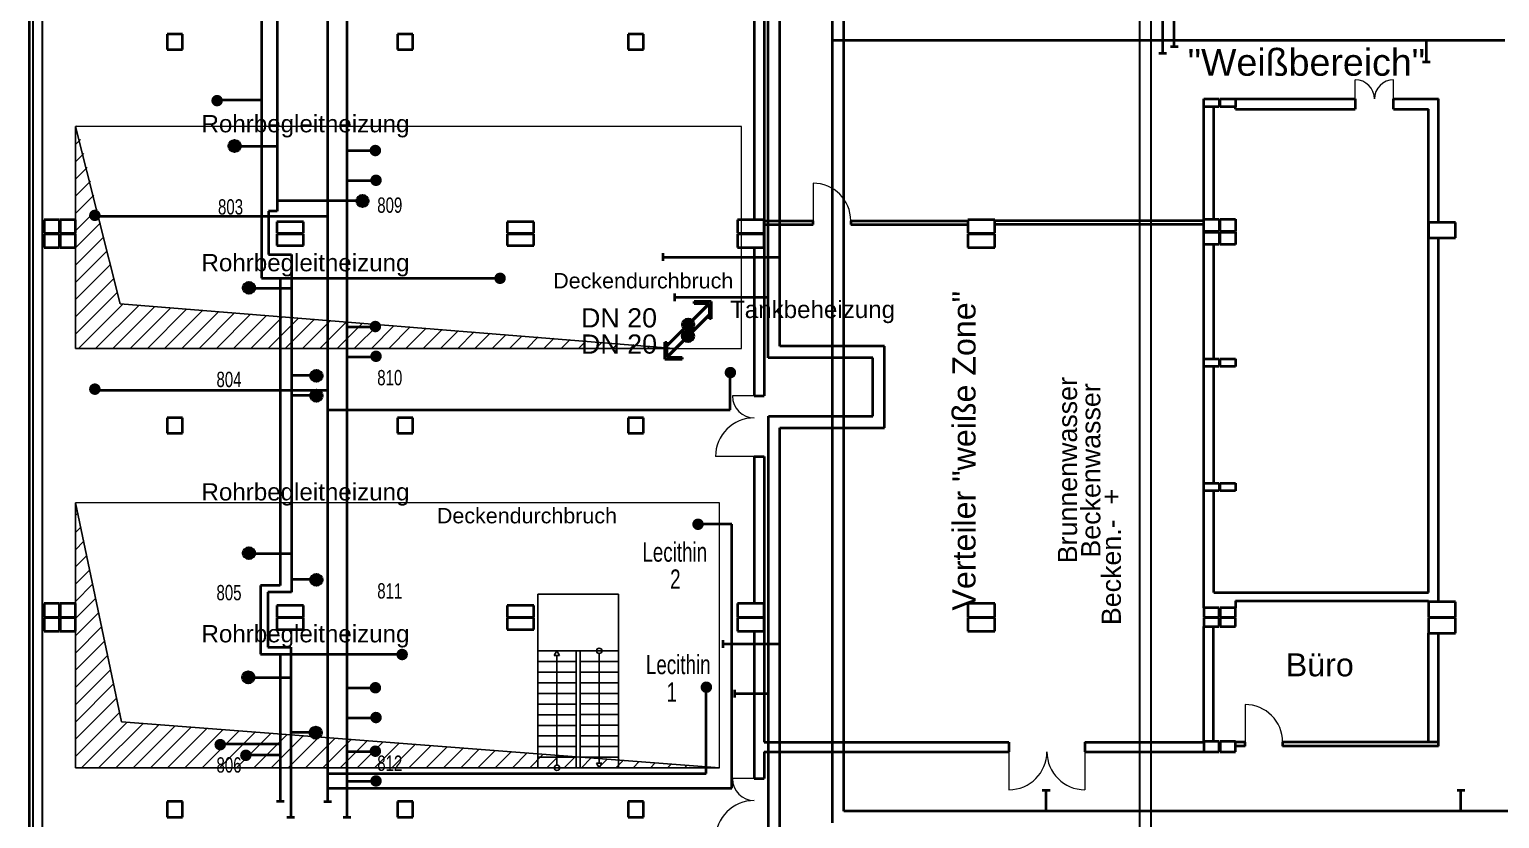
# Model space of a CAD drawing. Header units: millimetres. Extents: x 10546 to 220412, y -33380 to 110888.
# Drawn here: x 158222 to 196512, y 34535 to 55099 of the extents above; entities that cross this region are included whole.
import ezdxf

# ---------------------------------------------------------------- set-up
doc = ezdxf.new("R2010")
doc.units = ezdxf.units.MM
for name, color, linetype, lineweight in [('A03_Türen', 253, 'Continuous', 20), ('A04_Treppen', 3, 'Continuous', 25), ('A0_Grundriß', 7, 'Continuous', 40), ('Heiz Wasser +35 Prozess R', 30, 'Continuous', 40), ('Heiz Wasser +45 Prozess V', 1, 'Continuous', 40), ('Heiz Wasser +50 -Heizkörper Rücklauff', 241, 'Continuous', 30), ('Heiz Wasser +60 -Heizkörper Vorlauf', 6, 'Continuous', 30)]:
    doc.layers.add(name, color=color, linetype=linetype, lineweight=lineweight)
doc.layers.add('A06_Text', color=7, linetype='Continuous')
doc.layers.add('A06_Text  -Belegung', color=253, linetype='Continuous')
doc.styles.get("Standard").update_dxf_attribs({"font": 'arial.ttf'})

msp = doc.modelspace()

# ---------------------------------------------------------------- hatches: boundary and pattern name
at = {"layer": 'Heiz Wasser +35 Prozess R'}
h = msp.add_hatch(color=256, dxfattribs=at)
h.dxf.hatch_style = 1
h.paths.add_polyline_path([(163417, 52061, 0.198912), (163461, 51955), (163673, 52167, 0.668179)])
h.paths.add_polyline_path([(163461, 51955, 0.668179), (163717, 52061, 0.198912), (163673, 52167)])
h = msp.add_hatch(color=256, dxfattribs=at)
h.dxf.hatch_style = 1
h.paths.add_polyline_path([(166749, 50629, 0.198912), (166793, 50523), (167005, 50735, 0.668179)])
h.paths.add_polyline_path([(166793, 50523, 0.668179), (167049, 50629, 0.198912), (167005, 50735)])
h = msp.add_hatch(color=256, dxfattribs=at)
h.dxf.hatch_style = 1
h.paths.add_polyline_path([(159776, 50253, 0.198912), (159820, 50147), (160032, 50359, 0.668179)])
h.paths.add_polyline_path([(159820, 50147, 0.668179), (160076, 50253, 0.198912), (160032, 50359)])
h = msp.add_hatch(color=256, dxfattribs=at)
h.dxf.hatch_style = 1
h.paths.add_polyline_path([(163790, 48363, 0.198912), (163834, 48257), (164046, 48470, 0.668179)])
h.paths.add_polyline_path([(163834, 48257, 0.668179), (164090, 48363, 0.198912), (164046, 48470)])
h = msp.add_hatch(color=256, dxfattribs=at)
h.dxf.hatch_style = 1
h.paths.add_polyline_path([(175279, 47298, -0.023583), (175269, 47308), (174774, 46813), (174784, 46803)])
h.paths.add_polyline_path([(175931, 47960), (175931, 47560), (175981, 47560), (175981, 48010), (175531, 48010), (175531, 47960)])
h.paths.add_polyline_path([(175921, 47960), (175481, 47520, -0.023583), (175491, 47510), (175931, 47950), (175931, 47960)])
h = msp.add_hatch(color=256, dxfattribs=at)
h.dxf.hatch_style = 1
h.paths.add_polyline_path([(175530, 47409, 0.198912), (175486, 47515), (175274, 47303, 0.668179)])
h.paths.add_polyline_path([(175486, 47515, 0.668179), (175230, 47409, 0.198912), (175274, 47303)])
h = msp.add_hatch(color=256, dxfattribs=at)
h.dxf.hatch_style = 1
h.paths.add_polyline_path([(165546, 46074, 0.198912), (165590, 45968), (165802, 46180, 0.668179)])
h.paths.add_polyline_path([(165590, 45968, 0.668179), (165846, 46074, 0.198912), (165802, 46180)])
h = msp.add_hatch(color=256, dxfattribs=at)
h.dxf.hatch_style = 1
h.paths.add_polyline_path([(176329, 46157, 0.198912), (176373, 46051), (176585, 46263, 0.668179)])
h.paths.add_polyline_path([(176373, 46051, 0.668179), (176629, 46157, 0.198912), (176585, 46263)])
h = msp.add_hatch(color=256, dxfattribs=at)
h.dxf.hatch_style = 1
h.paths.add_polyline_path([(159776, 45725, 0.198912), (159820, 45619), (160032, 45831, 0.668179)])
h.paths.add_polyline_path([(159820, 45619, 0.668179), (160076, 45725, 0.198912), (160032, 45831)])
h = msp.add_hatch(color=256, dxfattribs=at)
h.dxf.hatch_style = 1
h.paths.add_polyline_path([(165546, 45554, 0.198912), (165590, 45448), (165802, 45660, 0.668179)])
h.paths.add_polyline_path([(165590, 45448, 0.668179), (165846, 45554, 0.198912), (165802, 45660)])
h = msp.add_hatch(color=256, dxfattribs=at)
h.dxf.hatch_style = 1
h.paths.add_polyline_path([(175486, 42205, 0.198912), (175530, 42099), (175742, 42311, 0.668179)])
h.paths.add_polyline_path([(175530, 42099, 0.668179), (175786, 42205, 0.198912), (175742, 42311)])
h = msp.add_hatch(color=256, dxfattribs=at)
h.dxf.hatch_style = 1
h.paths.add_polyline_path([(163790, 41452, 0.198912), (163834, 41346), (164046, 41558, 0.668179)])
h.paths.add_polyline_path([(163834, 41346, 0.668179), (164090, 41452, 0.198912), (164046, 41558)])
h = msp.add_hatch(color=256, dxfattribs=at)
h.dxf.hatch_style = 1
h.paths.add_polyline_path([(165546, 40756, 0.198912), (165590, 40650), (165802, 40862, 0.668179)])
h.paths.add_polyline_path([(165590, 40650, 0.668179), (165846, 40756, 0.198912), (165802, 40862)])
h = msp.add_hatch(color=256, dxfattribs=at)
h.dxf.hatch_style = 1
h.paths.add_polyline_path([(163773, 38215, 0.198912), (163817, 38108), (164029, 38321, 0.668179)])
h.paths.add_polyline_path([(163817, 38108, 0.668179), (164073, 38215, 0.198912), (164029, 38321)])
h = msp.add_hatch(color=256, dxfattribs=at)
h.dxf.hatch_style = 1
h.paths.add_polyline_path([(175703, 37959, 0.198912), (175747, 37853), (175959, 38065, 0.668179)])
h.paths.add_polyline_path([(175747, 37853, 0.668179), (176003, 37959, 0.198912), (175959, 38065)])
h = msp.add_hatch(color=256, dxfattribs=at)
h.dxf.hatch_style = 1
h.paths.add_polyline_path([(165529, 36773, 0.198912), (165573, 36667), (165785, 36879, 0.668179)])
h.paths.add_polyline_path([(165573, 36667, 0.668179), (165829, 36773, 0.198912), (165785, 36879)])
at = {"layer": 'Heiz Wasser +45 Prozess V'}
h = msp.add_hatch(color=256, dxfattribs=at)
h.dxf.hatch_style = 1
h.paths.add_polyline_path([(162961, 53243, 0.198912), (163005, 53137), (163217, 53349, 0.668179)])
h.paths.add_polyline_path([(163005, 53137, 0.668179), (163261, 53243, 0.198912), (163217, 53349)])
h = msp.add_hatch(color=256, dxfattribs=at)
h.dxf.hatch_style = 1
h.paths.add_polyline_path([(167082, 51943, 0.198912), (167126, 51837), (167338, 52049, 0.668179)])
h.paths.add_polyline_path([(167126, 51837, 0.668179), (167382, 51943, 0.198912), (167338, 52049)])
h = msp.add_hatch(color=256, dxfattribs=at)
h.dxf.hatch_style = 1
h.paths.add_polyline_path([(167099, 51167, 0.198912), (167143, 51061), (167355, 51273, 0.668179)])
h.paths.add_polyline_path([(167143, 51061, 0.668179), (167399, 51167, 0.198912), (167355, 51273)])
h = msp.add_hatch(color=256, dxfattribs=at)
h.dxf.hatch_style = 1
h.paths.add_polyline_path([(170330, 48613, 0.198912), (170374, 48507), (170586, 48719, 0.668179)])
h.paths.add_polyline_path([(170374, 48507, 0.668179), (170630, 48613, 0.198912), (170586, 48719)])
h = msp.add_hatch(color=256, dxfattribs=at)
h.dxf.hatch_style = 1
h.paths.add_polyline_path([(167082, 47357, 0.198912), (167126, 47251), (167338, 47463, 0.668179)])
h.paths.add_polyline_path([(167126, 47251, 0.668179), (167382, 47357, 0.198912), (167338, 47463)])
h = msp.add_hatch(color=256, dxfattribs=at)
h.dxf.hatch_style = 1
h.paths.add_polyline_path([(175476, 47215, -0.023583), (175486, 47205), (175981, 47700), (175971, 47710)])
h.paths.add_polyline_path([(174824, 46553), (174824, 46953), (174774, 46953), (174774, 46503), (175224, 46503), (175224, 46553)])
h.paths.add_polyline_path([(174834, 46553), (175274, 46993, -0.023583), (175264, 47003), (174824, 46563), (174824, 46553)])
h = msp.add_hatch(color=256, dxfattribs=at)
h.dxf.hatch_style = 1
h.paths.add_polyline_path([(175225, 47104, 0.198912), (175269, 46998), (175481, 47210, 0.668179)])
h.paths.add_polyline_path([(175269, 46998, 0.668179), (175525, 47104, 0.198912), (175481, 47210)])
h = msp.add_hatch(color=256, dxfattribs=at)
h.dxf.hatch_style = 1
h.paths.add_polyline_path([(167099, 46581, 0.198912), (167143, 46475), (167355, 46687, 0.668179)])
h.paths.add_polyline_path([(167143, 46475, 0.668179), (167399, 46581, 0.198912), (167355, 46687)])
h = msp.add_hatch(color=256, dxfattribs=at)
h.dxf.hatch_style = 1
h.paths.add_polyline_path([(167780, 38811, 0.198912), (167824, 38705), (168036, 38917, 0.668179)])
h.paths.add_polyline_path([(167824, 38705, 0.668179), (168080, 38811, 0.198912), (168036, 38917)])
h = msp.add_hatch(color=256, dxfattribs=at)
h.dxf.hatch_style = 1
h.paths.add_polyline_path([(167082, 37945, 0.198912), (167126, 37839), (167338, 38051, 0.668179)])
h.paths.add_polyline_path([(167126, 37839, 0.668179), (167382, 37945, 0.198912), (167338, 38051)])
h = msp.add_hatch(color=256, dxfattribs=at)
h.dxf.hatch_style = 1
h.paths.add_polyline_path([(167099, 37169, 0.198912), (167143, 37063), (167355, 37275, 0.668179)])
h.paths.add_polyline_path([(167143, 37063, 0.668179), (167399, 37169, 0.198912), (167355, 37275)])
h = msp.add_hatch(color=256, dxfattribs=at)
h.dxf.hatch_style = 1
h.paths.add_polyline_path([(163042, 36463, 0.198912), (163086, 36357), (163298, 36569, 0.668179)])
h.paths.add_polyline_path([(163086, 36357, 0.668179), (163342, 36463, 0.198912), (163298, 36569)])
h = msp.add_hatch(color=256, dxfattribs=at)
h.dxf.hatch_style = 1
h.paths.add_polyline_path([(167082, 36292, 0.198912), (167126, 36186), (167338, 36398, 0.668179)])
h.paths.add_polyline_path([(167126, 36186, 0.668179), (167382, 36292, 0.198912), (167338, 36398)])
h = msp.add_hatch(color=256, dxfattribs=at)
h.dxf.hatch_style = 1
h.paths.add_polyline_path([(163710, 36185, 0.198912), (163754, 36079), (163966, 36291, 0.668179)])
h.paths.add_polyline_path([(163754, 36079, 0.668179), (164010, 36185, 0.198912), (163966, 36291)])
h = msp.add_hatch(color=256, dxfattribs=at)
h.dxf.hatch_style = 1
h.paths.add_polyline_path([(167099, 35516, 0.198912), (167143, 35410), (167355, 35622, 0.668179)])
h.paths.add_polyline_path([(167143, 35410, 0.668179), (167399, 35516, 0.198912), (167355, 35622)])

# ---------------------------------------------------------------- linework, layer by layer
at = {"layer": 'A03_Türen'}
for p, q in [((192752, 53017), (192752, 53787)), ((193752, 53017), (193752, 53787)), ((178632, 51092), (178632, 50012)), ((177362, 45547), (176532, 45547)), ((177362, 43967), (176092, 43967)), ((189882, 37507), (189882, 36427)), ((183732, 36527), (183732, 35287)), ((185712, 36527), (185712, 35287)), ((177362, 35577), (176532, 35577))]:
    msp.add_line(p, q, dxfattribs=at)
for centre, radius, start, end in [((192752, 53287), 500, 0, 90), ((193752, 53287), 500, 90, 180), ((178632, 50112), 980, 0, 90), ((177102, 45547), 570, 180, 270), ((177102, 43967), 1010, 90, 180), ((189882, 36527), 980, 0, 90), ((183732, 36277), 990, 270, 0), ((185712, 36277), 990, 180, 270), ((177102, 35577), 570, 180, 270), ((177102, 33997), 1010, 90, 180)]:
    msp.add_arc(centre, radius, start, end, dxfattribs=at)
at = {"layer": 'A04_Treppen', "color": 252, "true_color": 0x939598}
for p, q in [((173562, 40387), (171462, 40387)), ((171462, 40387), (171462, 35857)), ((173562, 40387), (173562, 35860)), ((173562, 38907), (171462, 38907)), ((171892, 38785), (171962, 38907)), ((172032, 38785), (171892, 38785)), ((171962, 38907), (172032, 38785)), ((171962, 35930), (171962, 38785)), ((172462, 38907), (172462, 35857)), ((172562, 38907), (172562, 35860)), ((173062, 38837), (173062, 35981)), ((172462, 38627), (171462, 38627)), ((172462, 38350), (171462, 38350)), ((173562, 38630), (172562, 38630)), ((173562, 38353), (172562, 38353)), ((172462, 38073), (171462, 38073)), ((173562, 38076), (172562, 38076)), ((172462, 37796), (171462, 37796)), ((173562, 37799), (172562, 37799)), ((172462, 37519), (171462, 37519)), ((172462, 37242), (171462, 37242)), ((173562, 37522), (172562, 37522)), ((173562, 37245), (172562, 37245)), ((172462, 36965), (171462, 36965)), ((173562, 36968), (172562, 36968)), ((172462, 36688), (171462, 36688)), ((172462, 36411), (171462, 36411)), ((173562, 36691), (172562, 36691)), ((173562, 36414), (172562, 36414)), ((172462, 36134), (171462, 36134)), ((173562, 36137), (172562, 36137)), ((172462, 35857), (171462, 35857)), ((173562, 35860), (172562, 35860)), ((172992, 35981), (173132, 35981)), ((173062, 35860), (172992, 35981)), ((173132, 35981), (173062, 35860))]:
    msp.add_line(p, q, dxfattribs=at)
for centre in [(173062, 38907), (171962, 35860)]:
    msp.add_circle(centre, 70, dxfattribs=at)
at = {"layer": 'A0_Grundriß'}
for p, q in [((158222, 29687), (158222, 63799)), ((177102, 55592), (177102, 50137)), ((177362, 55592), (177362, 45547)), ((162212, 54977), (161812, 54977)), ((161812, 54977), (161812, 54577)), ((162212, 54577), (162212, 54977)), ((168212, 54977), (167812, 54977)), ((167812, 54977), (167812, 54577)), ((168212, 54577), (168212, 54977)), ((174212, 54977), (173812, 54977)), ((173812, 54977), (173812, 54577)), ((174212, 54577), (174212, 54977)), ((161812, 54577), (162212, 54577)), ((167812, 54577), (168212, 54577)), ((173812, 54577), (174212, 54577)), ((188812, 53287), (189212, 53287)), ((188812, 53077), (188812, 53287)), ((189212, 53287), (189212, 53077)), ((189232, 53287), (189632, 53287)), ((189232, 53077), (189232, 53287)), ((189632, 53287), (192752, 53287)), ((189632, 53287), (189632, 53077)), ((192752, 53287), (192752, 53017)), ((193752, 53287), (194922, 53287)), ((193752, 53017), (193752, 53287)), ((194922, 50067), (194922, 53287)), ((188812, 40027), (188812, 53077)), ((189212, 53077), (188812, 53077)), ((189072, 50157), (189072, 53077)), ((189632, 53077), (189232, 53077)), ((189632, 53017), (189632, 53077)), ((189632, 53017), (192752, 53017)), ((193752, 53017), (194662, 53017)), ((194662, 40427), (194662, 53017)), ((159002, 50137), (158602, 50137)), ((158602, 50137), (158602, 49787)), ((158602, 49787), (159002, 49787)), ((159002, 49787), (159002, 50137)), ((159422, 50137), (159022, 50137)), ((159022, 50137), (159022, 49787)), ((159022, 49787), (159422, 49787)), ((159422, 49787), (159422, 50137)), ((165362, 50087), (164662, 50087)), ((164662, 50087), (164662, 49787)), ((164662, 49787), (165362, 49787)), ((165362, 49787), (165362, 50087)), ((171362, 50087), (170662, 50087)), ((170662, 50087), (170662, 49787)), ((170662, 49787), (171362, 49787)), ((171362, 49787), (171362, 50087)), ((177362, 50137), (176662, 50137)), ((176662, 50137), (176662, 49787)), ((176662, 49787), (177362, 49787)), ((177362, 49787), (177362, 50137)), ((177362, 50112), (178632, 50112)), ((177362, 50012), (178632, 50012)), ((178632, 50012), (178632, 50112)), ((179612, 50112), (179612, 50012)), ((179612, 50112), (182662, 50112)), ((179612, 50012), (182662, 50012)), ((183362, 50137), (182662, 50137)), ((182662, 50137), (182662, 49787)), ((182662, 49787), (183362, 49787)), ((183362, 49787), (183362, 50137)), ((188812, 50112), (183362, 50112)), ((188812, 50012), (183362, 50012)), ((188812, 50157), (189212, 50157)), ((188812, 49837), (188812, 50157)), ((189212, 49837), (188812, 49837)), ((188812, 49817), (189212, 49817)), ((188812, 49497), (188812, 49817)), ((189212, 50157), (189212, 49837)), ((189212, 49817), (189212, 49497)), ((189232, 50157), (189632, 50157)), ((189232, 49837), (189232, 50157)), ((189632, 49837), (189232, 49837)), ((189232, 49817), (189632, 49817)), ((189232, 49497), (189232, 49817)), ((189632, 50157), (189632, 49837)), ((189632, 49817), (189632, 49497)), ((195362, 50067), (194662, 50067)), ((194662, 50067), (194662, 49667)), ((195362, 49667), (195362, 50067)), ((159002, 49767), (158602, 49767)), ((158602, 49767), (158602, 49417)), ((158602, 49417), (159002, 49417)), ((159002, 49417), (159002, 49767)), ((159422, 49767), (159022, 49767)), ((159022, 49767), (159022, 49417)), ((159022, 49417), (159422, 49417)), ((159422, 49417), (159422, 49767)), ((165362, 49767), (164662, 49767)), ((164662, 49767), (164662, 49467)), ((164662, 49467), (165362, 49467)), ((165362, 49467), (165362, 49767)), ((171362, 49767), (170662, 49767)), ((170662, 49767), (170662, 49467)), ((170662, 49467), (171362, 49467)), ((171362, 49467), (171362, 49767)), ((177362, 49767), (176662, 49767)), ((176662, 49767), (176662, 49417)), ((176662, 49417), (177362, 49417)), ((177102, 49417), (177102, 45547)), ((177362, 49417), (177362, 49767)), ((183362, 49767), (182662, 49767)), ((182662, 49767), (182662, 49417)), ((182662, 49417), (183362, 49417)), ((183362, 49417), (183362, 49767)), ((189212, 49497), (188812, 49497)), ((189072, 46517), (189072, 49497)), ((189632, 49497), (189232, 49497)), ((194662, 49667), (195362, 49667)), ((194922, 40187), (194922, 49667)), ((188812, 46517), (189212, 46517)), ((188812, 46317), (188812, 46517)), ((189212, 46517), (189212, 46317)), ((189232, 46517), (189632, 46517)), ((189232, 46317), (189232, 46517)), ((189632, 46517), (189632, 46317)), ((189212, 46317), (188812, 46317)), ((189072, 43277), (189072, 46317)), ((189632, 46317), (189232, 46317)), ((177102, 45547), (177362, 45547)), ((162212, 44977), (161812, 44977)), ((161812, 44977), (161812, 44577)), ((162212, 44577), (162212, 44977)), ((168212, 44977), (167812, 44977)), ((167812, 44977), (167812, 44577)), ((168212, 44577), (168212, 44977)), ((174212, 44977), (173812, 44977)), ((173812, 44977), (173812, 44577)), ((174212, 44577), (174212, 44977)), ((161812, 44577), (162212, 44577)), ((167812, 44577), (168212, 44577)), ((173812, 44577), (174212, 44577)), ((177102, 43967), (177102, 40137)), ((177102, 43967), (177362, 43967)), ((177362, 43967), (177362, 36527)), ((188812, 43277), (189212, 43277)), ((188812, 43077), (188812, 43277)), ((189212, 43277), (189212, 43077)), ((189232, 43277), (189632, 43277)), ((189232, 43077), (189232, 43277)), ((189632, 43277), (189632, 43077)), ((189212, 43077), (188812, 43077)), ((189072, 40427), (189072, 43077)), ((189632, 43077), (189232, 43077)), ((189072, 40427), (194662, 40427)), ((189632, 40207), (194662, 40207)), ((189632, 40207), (189632, 40027)), ((194662, 40207), (194662, 40187)), ((159002, 40137), (158602, 40137)), ((158602, 40137), (158602, 39787)), ((159002, 39787), (159002, 40137)), ((159422, 40137), (159022, 40137)), ((159022, 40137), (159022, 39787)), ((159422, 39787), (159422, 40137)), ((165362, 40087), (164662, 40087)), ((164662, 40087), (164662, 39787)), ((165362, 39787), (165362, 40087)), ((171362, 40087), (170662, 40087)), ((170662, 40087), (170662, 39787)), ((171362, 39787), (171362, 40087)), ((177362, 40137), (176662, 40137)), ((176662, 40137), (176662, 39787)), ((177362, 39787), (177362, 40137)), ((183362, 40137), (182662, 40137)), ((182662, 40137), (182662, 39787)), ((183362, 39787), (183362, 40137)), ((189212, 40027), (188812, 40027)), ((188812, 40027), (188812, 39787)), ((189212, 39787), (189212, 40027)), ((189632, 40027), (189232, 40027)), ((189232, 40027), (189232, 39787)), ((189632, 39787), (189632, 40027)), ((195362, 40187), (194662, 40187)), ((194662, 40187), (194662, 39787)), ((195362, 39787), (195362, 40187)), ((158602, 39787), (159002, 39787)), ((159002, 39767), (158602, 39767)), ((158602, 39767), (158602, 39417)), ((159002, 39417), (159002, 39767)), ((159022, 39787), (159422, 39787)), ((159422, 39767), (159022, 39767)), ((159022, 39767), (159022, 39417)), ((159422, 39417), (159422, 39767)), ((164662, 39787), (165362, 39787)), ((165362, 39767), (164662, 39767)), ((164662, 39767), (164662, 39467)), ((164662, 39467), (165362, 39467)), ((165362, 39467), (165362, 39767)), ((170662, 39787), (171362, 39787)), ((171362, 39767), (170662, 39767)), ((170662, 39767), (170662, 39467)), ((170662, 39467), (171362, 39467)), ((171362, 39467), (171362, 39767)), ((176662, 39787), (177362, 39787)), ((177362, 39767), (176662, 39767)), ((176662, 39767), (176662, 39417)), ((177362, 39417), (177362, 39767)), ((182662, 39787), (183362, 39787)), ((183362, 39767), (182662, 39767)), ((182662, 39767), (182662, 39417)), ((183362, 39417), (183362, 39767)), ((188812, 39787), (189212, 39787)), ((189212, 39767), (188812, 39767)), ((188812, 39767), (188812, 39537)), ((188812, 36547), (188812, 39537)), ((188812, 39537), (189212, 39537)), ((189062, 36547), (189062, 39537)), ((189212, 39537), (189212, 39767)), ((189232, 39787), (189632, 39787)), ((189632, 39767), (189232, 39767)), ((189232, 39767), (189232, 39537)), ((189232, 39537), (189632, 39537)), ((189632, 39537), (189632, 39767)), ((194662, 39787), (195362, 39787)), ((195362, 39767), (194662, 39767)), ((194662, 39767), (194662, 39367)), ((195362, 39367), (195362, 39767)), ((158602, 39417), (159002, 39417)), ((159022, 39417), (159422, 39417)), ((176662, 39417), (177362, 39417)), ((177102, 39417), (177102, 35577)), ((182662, 39417), (183362, 39417)), ((194662, 36527), (194662, 39367)), ((194662, 39367), (195362, 39367)), ((194922, 36427), (194922, 39367)), ((177362, 36527), (183732, 36527)), ((183732, 36527), (183732, 36277)), ((185712, 36527), (188812, 36527)), ((185712, 36527), (185712, 36277)), ((189212, 36547), (188812, 36547)), ((188812, 36547), (188812, 36277)), ((189212, 36277), (189212, 36547)), ((189632, 36547), (189232, 36547)), ((189232, 36547), (189232, 36277)), ((189632, 36277), (189632, 36547)), ((189882, 36527), (189632, 36527)), ((189882, 36427), (189632, 36427)), ((189882, 36427), (189882, 36527)), ((194662, 36527), (190862, 36527)), ((190862, 36527), (190862, 36427)), ((194922, 36427), (190862, 36427)), ((194922, 36527), (194662, 36527)), ((177362, 36277), (183732, 36277)), ((177362, 36277), (177362, 35577)), ((185712, 36277), (188812, 36277)), ((188812, 36277), (189212, 36277)), ((189232, 36277), (189632, 36277)), ((177102, 35577), (177362, 35577)), ((162212, 34977), (161812, 34977)), ((161812, 34977), (161812, 34577)), ((162212, 34577), (162212, 34977)), ((168212, 34977), (167812, 34977)), ((167812, 34977), (167812, 34577)), ((168212, 34577), (168212, 34977)), ((174212, 34977), (173812, 34977)), ((173812, 34977), (173812, 34577)), ((174212, 34577), (174212, 34977)), ((161812, 34577), (162212, 34577)), ((167812, 34577), (168212, 34577)), ((173812, 34577), (174212, 34577))]:
    msp.add_line(p, q, dxfattribs=at)
at = {"layer": 'A0_Grundriß', "color": 253, "linetype": 'Continuous', "lineweight": 15}
for p, q in [((159422, 52547), (159464, 52590)), ((159422, 52098), (159551, 52228)), ((159422, 51649), (159639, 51866)), ((159422, 51200), (159726, 51504)), ((159422, 50751), (159813, 51142)), ((159422, 50302), (159900, 50780)), ((159422, 49853), (159987, 50418)), ((159422, 49404), (160074, 50056)), ((159422, 48955), (160161, 49694)), ((159422, 48506), (160248, 49332)), ((159422, 48057), (160335, 48970)), ((159422, 47608), (160422, 48609)), ((159422, 47159), (160510, 48247)), ((159498, 46787), (160653, 47941)), ((159947, 46787), (161069, 47908)), ((160397, 46787), (161485, 47875)), ((160846, 46787), (161901, 47842)), ((161295, 46787), (162317, 47809)), ((161744, 46787), (162733, 47776)), ((162193, 46787), (163149, 47743)), ((162642, 46787), (163565, 47710)), ((163091, 46787), (163981, 47677)), ((163540, 46787), (164397, 47644)), ((163989, 46787), (164814, 47611)), ((164438, 46787), (165230, 47578)), ((164887, 46787), (165646, 47546)), ((165336, 46787), (166062, 47513)), ((165785, 46787), (166478, 47480)), ((166234, 46787), (166894, 47447)), ((166683, 46787), (167310, 47414)), ((167132, 46787), (167726, 47381)), ((167581, 46787), (168142, 47348)), ((168030, 46787), (168558, 47315)), ((168479, 46787), (168974, 47282)), ((168928, 46787), (169390, 47249)), ((169377, 46787), (169806, 47216)), ((169826, 46787), (170222, 47183)), ((170275, 46787), (170638, 47150)), ((170724, 46787), (171055, 47117)), ((171173, 46787), (171471, 47084)), ((171622, 46787), (171887, 47051)), ((172071, 46787), (172303, 47018)), ((172520, 46787), (172719, 46985)), ((172969, 46787), (173135, 46952)), ((173418, 46787), (173551, 46920)), ((173867, 46787), (173967, 46887)), ((174316, 46787), (174383, 46854)), ((174765, 46787), (174799, 46821)), ((175214, 46787), (175215, 46788)), ((159422, 42440), (159479, 42497)), ((159422, 41991), (159557, 42126)), ((159422, 41542), (159635, 41755)), ((159422, 41093), (159713, 41384)), ((159422, 40644), (159791, 41013)), ((159422, 40195), (159869, 40642)), ((159422, 39746), (159947, 40271)), ((159422, 39297), (160025, 39900)), ((159422, 38848), (160103, 39529)), ((159422, 38399), (160181, 39158)), ((159422, 37950), (160259, 38787)), ((159422, 37501), (160337, 38416)), ((159422, 37052), (160415, 38045)), ((159422, 36603), (160493, 37674)), ((159422, 36154), (160571, 37303)), ((159576, 35860), (160765, 37048)), ((160025, 35860), (161182, 37016)), ((160475, 35860), (161599, 36984)), ((160924, 35860), (162016, 36952)), ((161373, 35860), (162433, 36920)), ((161822, 35860), (162850, 36888)), ((162271, 35860), (163267, 36856)), ((162720, 35860), (163684, 36824)), ((163169, 35860), (164100, 36791)), ((163618, 35860), (164517, 36759)), ((164067, 35860), (164934, 36727)), ((164516, 35860), (165351, 36695)), ((164965, 35860), (165768, 36663)), ((165414, 35860), (166185, 36631)), ((165863, 35860), (166602, 36599)), ((166312, 35860), (167019, 36566)), ((166761, 35860), (167436, 36534)), ((167210, 35860), (167852, 36502)), ((167659, 35860), (168269, 36470)), ((168108, 35860), (168686, 36438)), ((168557, 35860), (169103, 36406)), ((169006, 35860), (169520, 36374)), ((169455, 35860), (169937, 36342)), ((169904, 35860), (170354, 36309)), ((170353, 35860), (170771, 36277)), ((170802, 35860), (171187, 36245)), ((171251, 35860), (171604, 36213)), ((171700, 35860), (172021, 36181)), ((172149, 35860), (172438, 36149)), ((172598, 35860), (172855, 36117)), ((173047, 35860), (173272, 36085)), ((173496, 35860), (173689, 36052)), ((173945, 35860), (174106, 36020)), ((174394, 35860), (174523, 35988)), ((174843, 35860), (174939, 35956)), ((175292, 35860), (175356, 35924)), ((175741, 35860), (175773, 35892)), ((176190, 35860), (176190, 35860))]:
    msp.add_line(p, q, dxfattribs=at)
at = {"layer": 'A0_Grundriß', "color": 253, "lineweight": 25}
for p, q in [((159422, 52567), (160582, 47947)), ((159422, 46787), (159422, 52567)), ((160582, 47947), (160582, 47947)), ((160582, 47947), (175009, 46787)), ((175009, 46787), (159422, 46787)), ((159422, 46787), (159422, 46787)), ((175009, 46787), (175009, 46787)), ((159422, 42767), (160622, 37060)), ((159422, 35860), (159422, 42767)), ((160622, 37060), (160622, 37060)), ((160622, 37060), (176192, 35860)), ((176192, 35860), (159422, 35860)), ((159422, 35860), (159422, 35860)), ((176192, 35860), (176192, 35860))]:
    msp.add_line(p, q, dxfattribs=at)
at = {"layer": 'A0_Grundriß', "color": 253, "lineweight": 15}
for p, q in [((176772, 52567), (159422, 52567)), ((159422, 52567), (159422, 46787)), ((176772, 46787), (176772, 52567)), ((159422, 46787), (176772, 46787)), ((176192, 42767), (159422, 42767)), ((159422, 42767), (159422, 35860)), ((176192, 35860), (176192, 42767)), ((159422, 35860), (176192, 35860))]:
    msp.add_line(p, q, dxfattribs=at)
at = {"layer": 'Heiz Wasser +35 Prozess R'}
for p, q in [((187739, 54477), (187739, 70892)), ((165994, 34983), (165994, 70033)), ((177466, 46541), (177466, 70033)), ((179137, 34426), (179137, 66427)), ((164671, 59229), (164671, 50365)), ((196653, 54806), (179137, 54806)), ((194607, 54257), (194607, 54806)), ((187639, 54477), (187839, 54477)), ((194507, 54257), (194707, 54257)), ((164671, 52047), (163585, 52047)), ((164671, 50637), (166818, 50637)), ((165994, 50221), (159918, 50221)), ((164671, 50365), (164449, 50365)), ((164449, 50365), (164449, 49236)), ((164449, 49236), (165044, 49236)), ((165044, 49236), (165044, 40432)), ((165044, 48349), (163958, 48349)), ((175921, 47960), (174774, 46813)), ((175931, 47950), (174784, 46803)), ((175032, 48020), (175032, 48220)), ((175032, 48120), (177466, 48120)), ((175981, 48010), (175531, 48010)), ((175531, 47960), (175531, 48010)), ((175531, 47960), (175931, 47960)), ((175931, 47560), (175931, 47960)), ((175981, 48010), (175981, 47560)), ((175981, 47560), (175931, 47560)), ((180192, 46541), (177466, 46541)), ((180192, 45018), (180192, 46541)), ((165044, 46091), (165693, 46091)), ((176471, 45188), (176471, 46134)), ((165994, 45693), (159918, 45693)), ((165044, 45571), (165677, 45571)), ((165994, 45188), (176471, 45188)), ((177470, 28709), (177470, 45018)), ((177470, 45018), (180192, 45018)), ((176515, 42205), (175642, 42205)), ((176515, 35329), (176515, 42205)), ((165044, 41437), (163958, 41437)), ((165044, 40773), (165677, 40773)), ((165044, 40432), (164433, 40432)), ((164433, 40432), (164433, 39006)), ((164433, 39006), (165028, 39006)), ((165028, 39006), (165028, 34573)), ((165028, 38200), (163942, 38200)), ((175849, 35707), (175849, 37951)), ((176591, 37694), (176591, 37894)), ((176591, 37794), (177470, 37794)), ((165028, 36790), (165660, 36790)), ((165994, 35707), (175849, 35707)), ((165994, 35329), (176515, 35329)), ((165894, 34983), (166094, 34983)), ((164928, 34573), (165128, 34573))]:
    msp.add_line(p, q, dxfattribs=at)
for centre in [(163567, 52061), (166899, 50629), (163940, 48364), (175380, 47409), (165696, 46074), (165696, 45554), (163940, 41452), (165696, 40756), (163923, 38215), (165679, 36773)]:
    msp.add_circle(centre, 150, dxfattribs=at)
at = {"layer": 'Heiz Wasser +45 Prozess V'}
for p, q in [((188039, 54652), (188039, 71085)), ((177766, 46841), (177766, 70183)), ((179437, 34726), (179437, 66727)), ((166493, 63107), (166493, 34573)), ((164270, 57430), (164270, 48617)), ((187939, 54652), (188139, 54652)), ((164270, 53254), (163117, 53254)), ((166493, 51939), (167248, 51939)), ((166493, 51158), (167248, 51158)), ((174732, 49065), (174732, 49265)), ((174732, 49165), (177766, 49165)), ((164270, 48617), (170482, 48617)), ((164757, 48617), (164757, 40607)), ((174824, 46563), (175971, 47710)), ((174834, 46553), (175981, 47700)), ((166493, 47353), (167248, 47353)), ((174774, 46503), (174774, 46953)), ((174774, 46953), (174824, 46953)), ((174824, 46953), (174824, 46553)), ((180492, 46841), (177766, 46841)), ((180492, 44718), (180492, 46841)), ((166493, 46571), (167248, 46571)), ((174774, 46503), (175224, 46503)), ((175224, 46553), (174824, 46553)), ((175224, 46553), (175224, 46503)), ((177770, 44718), (180492, 44718)), ((177770, 29185), (177770, 44718)), ((164757, 40607), (164238, 40607)), ((164238, 40607), (164238, 38823)), ((176291, 38989), (176291, 39189)), ((176291, 39089), (177770, 39089)), ((164238, 38823), (167954, 38823)), ((164757, 38823), (164757, 34994)), ((166493, 37941), (167248, 37941)), ((166493, 37160), (167248, 37160)), ((164757, 36474), (163201, 36474)), ((164757, 36191), (163867, 36191)), ((166493, 36288), (167248, 36288)), ((166493, 35507), (167248, 35507)), ((184603, 35275), (184803, 35275)), ((184703, 34726), (184703, 35275)), ((195406, 35275), (195606, 35275)), ((195506, 34726), (195506, 35275)), ((164657, 34994), (164857, 34994)), ((166393, 34573), (166593, 34573)), ((199822, 34726), (179437, 34726))]:
    msp.add_line(p, q, dxfattribs=at)
msp.add_circle((175375, 47104), 150, dxfattribs=at)
at = {"layer": 'Heiz Wasser +50 -Heizkörper Rücklauff'}
for p, q in [((158318, 29113), (158318, 70784)), ((187139, 30679), (187139, 70469))]:
    msp.add_line(p, q, dxfattribs=at)
at = {"layer": 'Heiz Wasser +60 -Heizkörper Vorlauf'}
for p, q in [((158559, 29413), (158559, 70484)), ((187439, 31929), (187439, 70669))]:
    msp.add_line(p, q, dxfattribs=at)

# ---------------------------------------------------------------- texts
at = {"layer": 'A06_Text', "lineweight": 25}
for s, height, p in [('"Weißbereich"', 700, (188389, 53891)), ('Büro', 600, (190944, 38243))]:
    msp.add_text(s, height=height, dxfattribs=at).set_placement(p)
at = {"layer": 'A06_Text  -Belegung', "width": 0.7}
for s, height, p in [('803', 400, (163134, 50274)), ('809', 400, (167281, 50320)), ('804', 400, (163094, 45779)), ('810', 400, (167281, 45825)), ('Lecithin', 500, (174187, 41230)), ('2', 500, (174909, 40528)), ('805', 400, (163094, 40224)), ('811', 400, (167281, 40270)), ('Lecithin', 500, (174279, 38299)), ('1', 500, (174816, 37584)), ('806', 400, (163094, 35734)), ('812', 400, (167281, 35780))]:
    msp.add_text(s, height=height, dxfattribs=at).set_placement(p)
at = {"layer": 'A06_Text  -Belegung'}
for s, height, p in [('Verteiler "weiße Zone"', 600, (182863, 39957)), ('Brunnenwasser', 500, (185507, 41188)), ('Beckenwasser', 500, (186114, 41336)), ('Becken.-  +', 500, (186648, 39576))]:
    msp.add_text(s, height=height, rotation=90, dxfattribs=at).set_placement(p)
at = {"layer": 'A0_Grundriß', "color": 253, "ltscale": 0.1}
for p in [(171864, 48351), (168835, 42229)]:
    msp.add_text('Deckendurchbruch', height=400, dxfattribs=at).set_placement(p)
at = {"layer": 'Heiz Wasser +35 Prozess R'}
msp.add_text('DN 20', height=500, dxfattribs=at).set_placement((172588, 47333))
at = {"layer": 'Heiz Wasser +45 Prozess V'}
for s, height, p in [('Rohrbegleitheizung', 450, (162704, 52417)), ('Rohrbegleitheizung', 450, (162704, 48796)), ('Tankbeheizung', 450, (176469, 47578)), ('DN 20', 500, (172588, 46650)), ('Rohrbegleitheizung', 450, (162704, 42824)), ('Rohrbegleitheizung', 450, (162704, 39128))]:
    msp.add_text(s, height=height, dxfattribs=at).set_placement(p)

doc.saveas('drawing.dxf')
